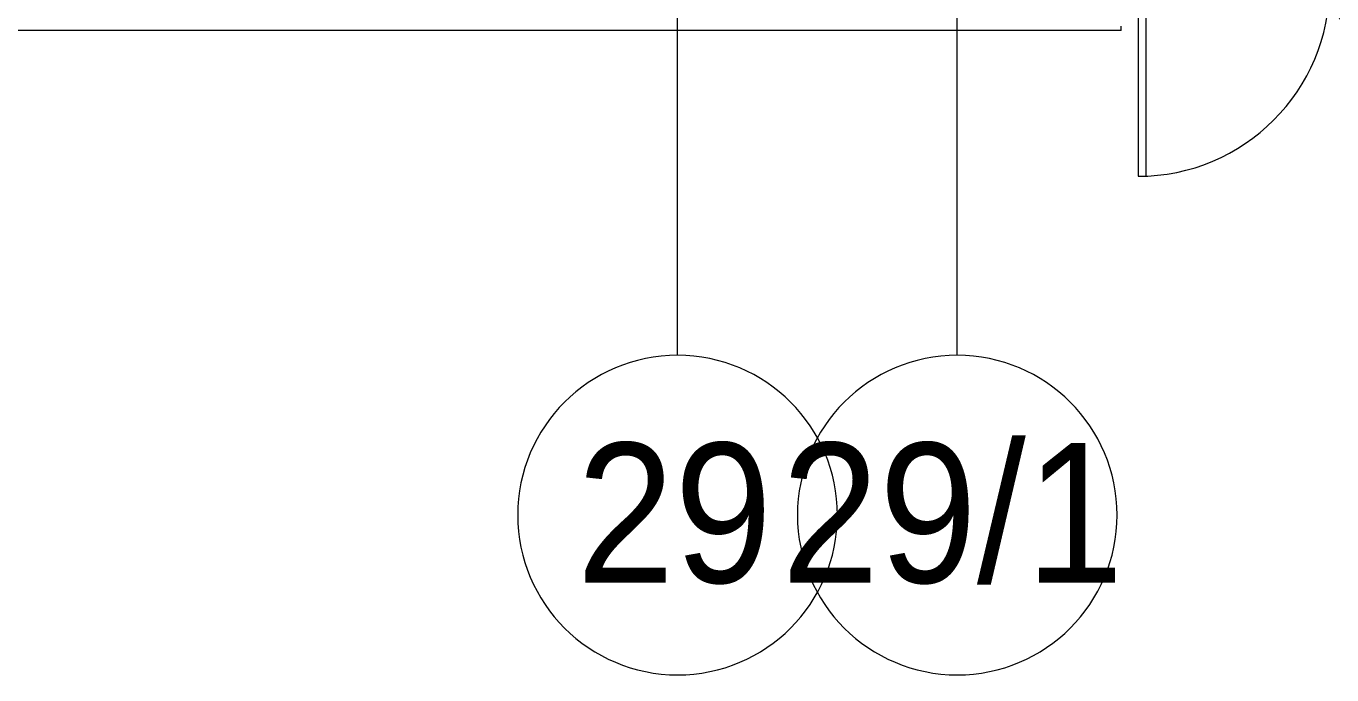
# Model space of a CAD drawing. Header units: millimetres. Extents: x -1113 to 415037, y -3642 to 354837.
# Drawn here: x 102614 to 109150, y -3642 to -394 of the extents above; entities that cross this region are included whole.
import ezdxf

# ---------------------------------------------------------------- set-up
doc = ezdxf.new("R2010")
doc.units = ezdxf.units.MM
doc.layers.add('A-DOOR-1', color=7, linetype='Continuous', lineweight=5, true_color=0xc0c0c0)
doc.layers.add('A-DOOR-FRAM-1', color=7, linetype='Continuous', lineweight=5, true_color=0xc0c0c0)
for name, color, linetype, lineweight in [('A-DOOR-2', 7, 'Continuous', 5), ('A-DOOR-FRAM-2', 7, 'Continuous', 5), ('A-WALL', 7, 'Continuous', 5), ('Оси', 7, 'Continuous', 9), ('Оси-1', 7, 'Continuous', 20)]:
    doc.layers.add(name, color=color, linetype=linetype, lineweight=lineweight)
doc.styles.add('Arial', font='arial.ttf', dxfattribs={"width": 0.9, "height": 700})

# ---------------------------------------------------------------- blocks, each defined once
blk = doc.blocks.new('110_Дверь_СКБ_2Ст_Наружная - ДН-5_л__ Двухстворчатая 1350 х3800 _h_ в свету с верхним остеклением-21877029-Объем проектирования 1 этажа')
at = {"layer": 'A-DOOR-2'}
h = blk.add_hatch(dxfattribs=at)
h.set_pattern_fill('FP_100', color=256, style=0, pattern_type=2)
h.set_pattern_definition([(135, (1626.41, 164.685), (-14.14214, -14.14214), []), (225, (1626.41, 164.685), (14.14214, -14.14214), [])])
h.paths.add_polyline_path([(719.5, 50), (719.5, -30), (744.5, -30), (744.5, 50)])
at = {"layer": 'A-DOOR-FRAM-2'}
h = blk.add_hatch(dxfattribs=at)
h.set_pattern_fill('FP_101', color=256, style=0, pattern_type=2)
h.set_pattern_definition([(45, (-496.384, 164.685), (-14.1421, 14.1421), []), (135, (-496.384, 164.685), (-14.1421, -14.1421), [])])
h.paths.add_polyline_path([(-680.5, 50), (-705.5, 50), (-705.5, -30), (-680.5, -30), (-680.5, 10)])
at = {"layer": 'A-DOOR-1'}
for p, q in [((659.5, 1010), (619.5, 1010)), ((619.5, 1010), (619.5, 50)), ((659.5, 50), (659.5, 1010)), ((-620.5, 370), (-620.5, 50)), ((-580.5, 370), (-620.5, 370)), ((-580.5, 50), (-580.5, 370)), ((-620.5, 50), (-580.5, 50)), ((619.5, 50), (659.5, 50))]:
    blk.add_line(p, q, dxfattribs=at)
for centre, radius, start, end in [((659.5, 50), 960, 90, 180), ((-620.5, 50), 320, 0, 90)]:
    blk.add_arc(centre, radius, start, end, dxfattribs=at)
at = {"layer": 'A-DOOR-FRAM-1'}
for p, q in [((-680.5, 50), (-705.5, 50)), ((-705.5, 50), (-705.5, -30)), ((-620.5, 50), (-680.5, 50)), ((-680.5, 50), (-680.5, -30)), ((-680.5, -30), (-680.5, 50)), ((-620.5, 10), (-620.5, 50)), ((-610.5, 10), (-620.5, 10)), ((-610.5, -30), (-610.5, 10)), ((659.5, 10), (649.5, 10)), ((649.5, 10), (649.5, -30)), ((659.5, 50), (659.5, 10)), ((719.5, 50), (659.5, 50)), ((719.5, -30), (719.5, 50)), ((744.5, 50), (719.5, 50)), ((719.5, 50), (719.5, -30)), ((744.5, -30), (744.5, 50)), ((-705.5, -30), (-680.5, -30)), ((-680.5, -30), (-610.5, -30)), ((649.5, -30), (719.5, -30)), ((719.5, -30), (744.5, -30))]:
    blk.add_line(p, q, dxfattribs=at)
blk = doc.blocks.new('Ось сетки - D8-29747960-Объем проектирования 1 этажа')
at = {"layer": 'Оси-1'}
for start, end in [(360, 180), (180, 360)]:
    blk.add_arc((0, 0), 4, start, end, dxfattribs=at)

msp = doc.modelspace()

# ---------------------------------------------------------------- linework, layer by layer
at = {"layer": 'A-WALL'}
for q in [(89244.7, -416.1), (108094.7, -394.1)]:
    msp.add_line((108094.7, -416.1), q, dxfattribs=at)
at = {"layer": 'Оси'}
for points in [[(105874.7, -2042.3), (105874.7, 2957.7), (105874.7, 16892.2), (105874.7, 21892.2)], [(107274.7, -2042.3), (107274.7, 2957.7), (107274.7, 16892.2), (107274.7, 21892.2)]]:
    msp.add_lwpolyline(points, dxfattribs=at)

# ---------------------------------------------------------------- block references
at = {"layer": 'A-DOOR-1', "rotation": 180}
msp.add_blockref('110_Дверь_СКБ_2Ст_Наружная - ДН-5_л__ Двухстворчатая 1350 х3800 _h_ в свету с верхним остеклением-21877029-Объем проектирования 1 этажа', (108839.2, -136.1), dxfattribs=at)
at = {"layer": 'Оси-1', "xscale": 199.9999999999999, "yscale": 199.9999999999999, "zscale": 199.9999999999999}
for p in [(105874.7, -2842.3), (107274.7, -2842.3)]:
    msp.add_blockref('Ось сетки - D8-29747960-Объем проектирования 1 этажа', p, dxfattribs=at)

# ---------------------------------------------------------------- texts
at = {"layer": 'Оси', "char_height": 700, "attachment_point": 1, "style": 'Arial'}
for s, insert, width in [('29', (105369.5, -2481), 1212.151), ('29/1', (106394.2, -2481), 2121.265)]:
    msp.add_mtext(s, dxfattribs=dict(at, insert=insert, width=width))

doc.saveas('drawing.dxf')
